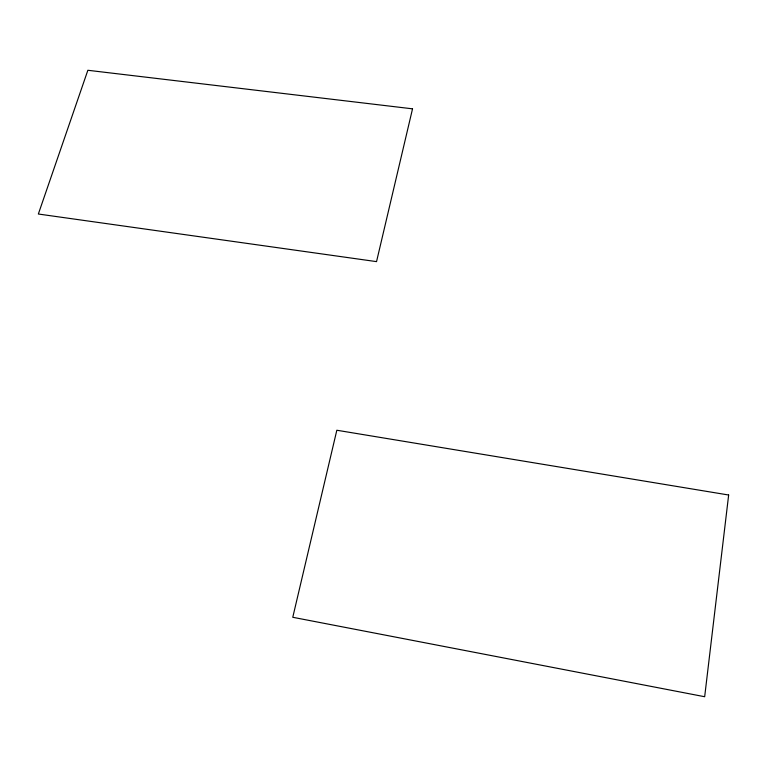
<?xml version="1.0" encoding="UTF-8"?>
<svg xmlns="http://www.w3.org/2000/svg" width="767" height="767" viewBox="0 0 767 767"><rect width="100%" height="100%" fill="white"/><g stroke="black" fill="none" stroke-linecap="round" stroke-linejoin="round"><path stroke-width="1.15" d="M728.65 495.012L704.672 696.724L292.773 617.282L336.828 430.239L728.65 495.012M412.531 108.828L376.539 261.624L38.35 214.022L87.86 70.276L412.531 108.828"/></g></svg>
